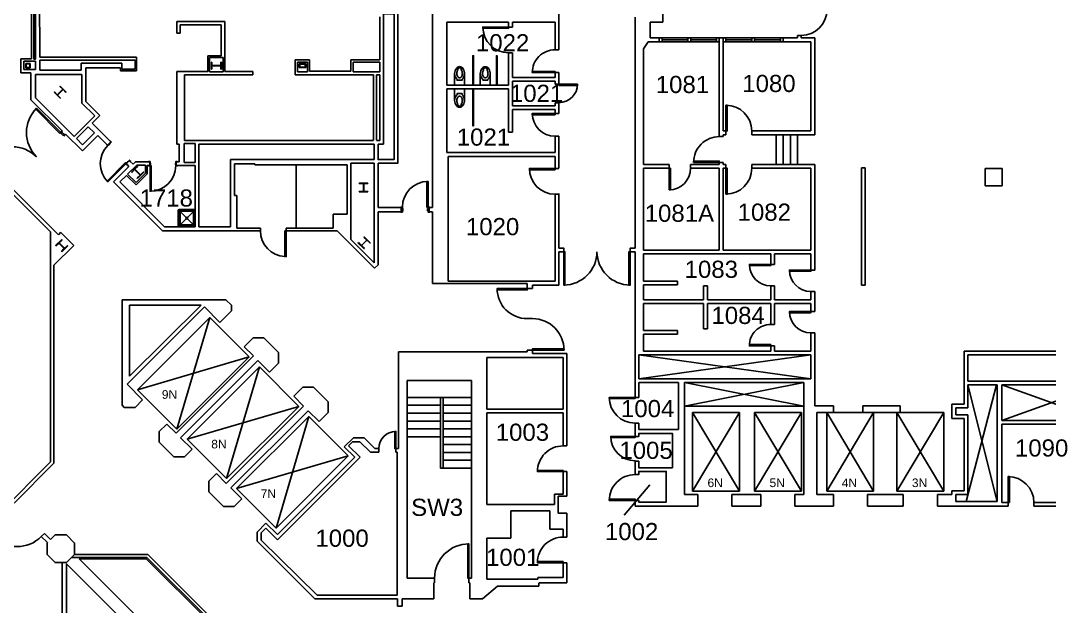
# Model space of a CAD drawing. Header units: inches. Extents: x -59 to 5745, y -269 to 4477.
# Drawn here: x 1845 to 3283, y 2011 to 2830 of the extents above; entities that cross this region are included whole.
import ezdxf

# ---------------------------------------------------------------- set-up
doc = ezdxf.new("R2010")
doc.units = ezdxf.units.IN
doc.header["$LTSCALE"] = 96
doc.header["$MEASUREMENT"] = 0
doc.layers.get('0').update_dxf_attribs({"linetype": 'CONTINUOUS'})
for name, color, linetype in [('A-ANNO-ROOM', 4, 'CONTINUOUS'), ('A-ANNO-TEXT', 4, 'CONTINUOUS'), ('A-COLS', 5, 'CONTINUOUS'), ('A-DOOR', 2, 'CONTINUOUS'), ('A-FLOR-EVTR', 1, 'CONTINUOUS'), ('A-FLOR-PFIX', 2, 'CONTINUOUS'), ('A-FLOR-STRS', 2, 'CONTINUOUS'), ('A-GLAZ', 2, 'CONTINUOUS'), ('A-SHAFT', 1, 'CONTINUOUS'), ('A-WALL-FULL', 6, 'CONTINUOUS'), ('A-WALL-PRHT', 4, 'CONTINUOUS')]:
    doc.layers.add(name, color=color, linetype=linetype)
doc.styles.add('Arial', font='arial.ttf')

# ---------------------------------------------------------------- blocks, each defined once
blk = doc.blocks.new('*U137')
for p, q in [((0, 0), (0, 0)), ((-36, 0), (-36, 0))]:
    blk.add_line(p, q)
blk.add_lwpolyline([(0, 0), (0, -36), (-1.75, -36), (-1.75, 0)], close=True)
blk.add_arc((0, 0), 36, 180, 270)
blk = doc.blocks.new('*U54')
for p, q in [((0, 0), (0, 0)), ((-36, 0), (-36, 0))]:
    blk.add_line(p, q)
blk.add_lwpolyline([(0, 0), (0, 36), (-1.75, 36), (-1.75, 0)], close=True)
blk.add_arc((0, 0), 36, 90, 180)
blk = doc.blocks.new('*U56')
for p, q in [((0, 0), (0, 0)), ((-36, 0), (-36, 0))]:
    blk.add_line(p, q)
blk.add_lwpolyline([(0, 0), (0, -36), (-1.75, -36), (-1.75, 0)], close=True)
blk.add_arc((0, 0), 36, 180, 270)
blk = doc.blocks.new('*U59')
for p, q in [((0, 0), (0, 0)), ((32, 0), (32, 0))]:
    blk.add_line(p, q)
blk.add_lwpolyline([(0, 0), (0, -32), (1.75, -32), (1.75, 0)], close=True)
blk.add_arc((0, 0), 32, 270, 0)
blk = doc.blocks.new('*U60')
for p, q in [((0, 0), (0, 0)), ((-26, 0), (-26, 0))]:
    blk.add_line(p, q)
blk.add_lwpolyline([(0, 0), (0, 26), (-1.75, 26), (-1.75, 0)], close=True)
blk.add_arc((0, 0), 26, 90, 180)
blk = doc.blocks.new('*U61')
for p, q in [((0, 0), (0, 0)), ((-32, 0), (-32, 0))]:
    blk.add_line(p, q)
blk.add_lwpolyline([(0, 0), (0, -32), (-1.75, -32), (-1.75, 0)], close=True)
blk.add_arc((0, 0), 32, 180, 270)
blk = doc.blocks.new('*U62')
for p, q in [((0, 0), (0, 0)), ((36, 0), (36, 0))]:
    blk.add_line(p, q)
blk.add_lwpolyline([(0, 0), (0, -36), (1.75, -36), (1.75, 0)], close=True)
blk.add_arc((0, 0), 36, 270, 0)
blk = doc.blocks.new('*U63')
for p, q in [((0, 0), (0, 0)), ((-30, 0), (-30, 0))]:
    blk.add_line(p, q)
blk.add_lwpolyline([(0, 0), (0, -30), (-1.75, -30), (-1.75, 0)], close=True)
blk.add_arc((0, 0), 30, 180, 270)
blk = doc.blocks.new('*U64')
for p, q in [((0, 0), (0, 0)), ((30, 0), (30, 0))]:
    blk.add_line(p, q)
blk.add_lwpolyline([(0, 0), (0, -30), (1.75, -30), (1.75, 0)], close=True)
blk.add_arc((0, 0), 30, 270, 0)
blk = doc.blocks.new('*U65')
for p, q in [((0, 0), (0, 0)), ((-36, 0), (-36, 0))]:
    blk.add_line(p, q)
blk.add_lwpolyline([(0, 0), (0, -36), (-1.75, -36), (-1.75, 0)], close=True)
blk.add_arc((0, 0), 36, 180, 270)
blk = doc.blocks.new('*U66')
for p, q in [((0, 0), (0, 0)), ((-34, 0), (-34, 0))]:
    blk.add_line(p, q)
blk.add_lwpolyline([(0, 0), (0, -34), (-1.75, -34), (-1.75, 0)], close=True)
blk.add_arc((0, 0), 34, 180, 270)
blk = doc.blocks.new('*U67')
for p, q in [((0, 0), (0, 0)), ((36, 0), (36, 0))]:
    blk.add_line(p, q)
blk.add_lwpolyline([(0, 0), (0, -36), (1.75, -36), (1.75, 0)], close=True)
blk.add_arc((0, 0), 36, 270, 0)
blk = doc.blocks.new('*U68')
for p, q in [((0, 0), (0, 0)), ((-36, 0), (-36, 0))]:
    blk.add_line(p, q)
blk.add_lwpolyline([(0, 0), (0, 36), (-1.75, 36), (-1.75, 0)], close=True)
blk.add_arc((0, 0), 36, 90, 180)
blk = doc.blocks.new('*U69')
for p, q in [((0, 0), (0, 0)), ((-30, 0), (-30, 0))]:
    blk.add_line(p, q)
blk.add_lwpolyline([(0, 0), (0, -30), (-1.75, -30), (-1.75, 0)], close=True)
blk.add_arc((0, 0), 30, 180, 270)
blk = doc.blocks.new('*U70')
for p, q in [((0, 0), (0, 0)), ((-24, 0), (-24, 0))]:
    blk.add_line(p, q)
blk.add_lwpolyline([(0, 0), (0, -24), (-1.75, -24), (-1.75, 0)], close=True)
blk.add_arc((0, 0), 24, 180, 270)
blk = doc.blocks.new('*U71')
for p, q in [((0, 0), (0, 0)), ((36, 0), (36, 0))]:
    blk.add_line(p, q)
blk.add_lwpolyline([(0, 0), (0, -36), (1.75, -36), (1.75, 0)], close=True)
blk.add_arc((0, 0), 36, 270, 0)
blk = doc.blocks.new('*U72')
for p, q in [((0, 0), (0, 0)), ((-48, 0), (-48, 0))]:
    blk.add_line(p, q)
blk.add_lwpolyline([(0, 0), (0, -48), (-1.75, -48), (-1.75, 0)], close=True)
blk.add_arc((0, 0), 48, 180, 270)
blk = doc.blocks.new('*U75')
for p, q in [((0, 0), (0, 0)), ((44, 0), (44, 0))]:
    blk.add_line(p, q)
blk.add_lwpolyline([(0, 0), (0, 44), (1.75, 44), (1.75, 0)], close=True)
blk.add_arc((0, 0), 44, 0, 90)
blk = doc.blocks.new('*U76')
for p, q in [((0, 0), (0, 0)), ((-42, 0), (-42, 0))]:
    blk.add_line(p, q)
blk.add_lwpolyline([(0, 0), (0, -42), (-1.75, -42), (-1.75, 0)], close=True)
blk.add_arc((0, 0), 42, 180, 270)

msp = doc.modelspace()

# ---------------------------------------------------------------- linework, layer by layer
at = {"layer": 'A-ANNO-ROOM'}
msp.add_line((2724.2, 2181), (2688.4, 2138.5), dxfattribs=at)
at = {"layer": 'A-COLS'}
for p, q in [((1851.8, 2770.1), (1851.8, 2764.1)), ((1857.8, 2770.1), (1851.8, 2770.1)), ((1851.8, 2764.1), (1857.8, 2764.1)), ((1852.3, 2769.6), (1857.4, 2769.6)), ((1852.3, 2764.5), (1852.3, 2769.6)), ((1857.4, 2764.5), (1852.3, 2764.5)), ((1857.4, 2769.6), (1857.4, 2764.5)), ((1857.8, 2764.1), (1857.8, 2770.1)), ((2111.3, 2772), (2111.4, 2772.1)), ((2112, 2772.1), (2111.3, 2772.1)), ((2111.3, 2772.1), (2111.3, 2762.1)), ((2111.3, 2762.1), (2112, 2762.1)), ((2112, 2767.3), (2112, 2772.1)), ((2124.6, 2767.3), (2112, 2767.3)), ((2112, 2762.1), (2112, 2766.9)), ((2112, 2766.9), (2124.6, 2766.9)), ((2120.6, 2766.9), (2121, 2767.3)), ((2125.3, 2772.1), (2124.6, 2772.1)), ((2124.6, 2772.1), (2124.6, 2767.3)), ((2124.6, 2770.8), (2125.3, 2771.6)), ((2124.6, 2766.2), (2125.3, 2767)), ((2124.6, 2766.9), (2124.6, 2762.1)), ((2124.6, 2762.1), (2125.3, 2762.1)), ((2125.3, 2762.1), (2125.3, 2772.1)), ((2243.1, 2769.6), (2234.1, 2769.6)), ((2234.1, 2769.6), (2234.1, 2764.6)), ((2234.1, 2766.3), (2234.7, 2766.9)), ((2234.1, 2764.6), (2243.1, 2764.6)), ((2234.7, 2765.2), (2234.7, 2769)), ((2234.7, 2769), (2242.5, 2769)), ((2242.5, 2765.2), (2234.7, 2765.2)), ((2236.8, 2769), (2237.4, 2769.6)), ((2237, 2764.6), (2237.6, 2765.2)), ((2241.4, 2769), (2242, 2769.6)), ((2242.5, 2769), (2242.5, 2765.2)), ((2243.1, 2764.6), (2243.1, 2769.6)), ((1903.6, 2734), (1895.9, 2726.2)), ((1896.2, 2725.9), (1903.9, 2733.7)), ((1900, 2738.5), (1899.5, 2738.1)), ((1899.5, 2738.1), (1903.6, 2734)), ((1908.5, 2730.1), (1900, 2738.5)), ((1903.9, 2733.7), (1908, 2729.6)), ((1891.8, 2730.3), (1891.3, 2729.8)), ((1891.3, 2729.8), (1899.8, 2721.4)), ((1895.9, 2726.2), (1891.8, 2730.3)), ((1900.3, 2721.8), (1896.2, 2725.9)), ((1899.8, 2721.4), (1900.3, 2721.8)), ((1908, 2729.6), (1908.5, 2730.1)), ((2008, 2626.7), (1999.5, 2618.2)), ((1999.5, 2618.2), (1999.9, 2617.7)), ((1999.9, 2617.7), (2004, 2621.8)), ((2004, 2621.8), (2011.8, 2614.1)), ((2004.3, 2622.1), (2008.4, 2626.2)), ((2012.1, 2614.4), (2004.3, 2622.1)), ((2008.4, 2626.2), (2008, 2626.7)), ((2008.2, 2609.5), (2016.7, 2618)), ((2016.2, 2618.5), (2012.1, 2614.4)), ((2016.7, 2618), (2016.2, 2618.5)), ((2011.8, 2614.1), (2007.7, 2610)), ((2007.7, 2610), (2008.2, 2609.5)), ((2330, 2602.8), (2318, 2602.8)), ((2318, 2602.8), (2318, 2602.1)), ((2318, 2602.1), (2322.9, 2602.1)), ((2322.9, 2591.2), (2318, 2591.2)), ((2318, 2591.2), (2318, 2590.5)), ((2318, 2590.5), (2330, 2590.5)), ((2323.8, 2601.3), (2323.8, 2592.1)), ((2324.2, 2592.1), (2324.2, 2601.3)), ((2325.1, 2602.1), (2330, 2602.1)), ((2330, 2591.2), (2325.1, 2591.2)), ((2330, 2602.1), (2330, 2602.8)), ((2330, 2590.5), (2330, 2591.2)), ((1902, 2523.9), (1893.5, 2515.5)), ((1894, 2515), (1897.5, 2518.4)), ((1898.7, 2518.4), (1905.2, 2512)), ((1899, 2520), (1902.5, 2523.5)), ((1905.5, 2512.3), (1899, 2518.7)), ((1902.5, 2523.5), (1902, 2523.9)), ((2316.7, 2519.7), (2316.2, 2519.2)), ((2316.2, 2519.2), (2324.7, 2510.7)), ((2320.2, 2516.2), (2316.7, 2519.7)), ((2327.9, 2522.7), (2321.4, 2516.2)), ((2321.7, 2515.9), (2328.2, 2522.4)), ((2324.9, 2527.9), (2324.5, 2527.4)), ((2324.5, 2527.4), (2327.9, 2524)), ((2333.4, 2519.4), (2324.9, 2527.9)), ((2329.5, 2522.4), (2333, 2519)), ((2333, 2519), (2333.5, 2519.4)), ((1893.5, 2515.5), (1894, 2515)), ((1905.2, 2510.7), (1901.8, 2507.2)), ((1901.8, 2507.2), (1902.2, 2506.8)), ((1902.2, 2506.8), (1910.7, 2515.2)), ((1910.2, 2515.7), (1906.8, 2512.3)), ((1910.7, 2515.2), (1910.2, 2515.7)), ((2325.2, 2511.2), (2321.7, 2514.6)), ((2324.7, 2510.7), (2325.2, 2511.2))]:
    msp.add_line(p, q, dxfattribs=at)
for centre, start, end in [((2322.9, 2601.3), 0, 90), ((2322.9, 2592.1), 270, 0), ((2325.1, 2601.3), 90, 180), ((2325.1, 2592.1), 180, 270), ((1898.1, 2517.8), 45, 135), ((1899.7, 2519.4), 135, 225), ((2327.3, 2523.3), 315, 45), ((2328.9, 2521.8), 45, 135), ((1904.6, 2511.3), 315, 45), ((1906.2, 2512.9), 225, 315), ((2320.8, 2516.8), 225, 315), ((2322.4, 2515.3), 135, 225)]:
    msp.add_arc(centre, 0.891, start, end, dxfattribs=at)
at = {"layer": 'A-DOOR'}
msp.add_line((2552.7, 2413.3), (2560.2, 2413.3), dxfattribs=at)
for points in [[(1900.5, 2673.9), (1901.9, 2672.5), (1901.4, 2672.1), (1903.7, 2669.8), (1904.2, 2670.2), (1905.5, 2668.8), (1906.9, 2670.2), (1906.6, 2670.6), (1906.2, 2670.2), (1901.9, 2674.6), (1902.3, 2674.9), (1901.9, 2675.3), (1900.5, 2673.9), (1866.9, 2707.5), (1865.7, 2706.2), (1899.6, 2672.3), (1900.8, 2673.5)], [(1991.6, 2629.8), (1966.5, 2604.7), (1965.5, 2605.7), (1990.9, 2631.2), (1992, 2630.1)], [(2025.5, 2626.9), (2025.5, 2591.4), (2027, 2591.4), (2027, 2627.4), (2025.5, 2627.4)], [(2414.2, 2569.2), (2414.2, 2605.3), (2412.4, 2605.3), (2412.4, 2569.2), (2416.2, 2569.2), (2416.2, 2568.7), (2415.7, 2568.7), (2415.7, 2562.7), (2416.2, 2562.7), (2416.2, 2562.2), (2414.2, 2562.2), (2414.2, 2564.1), (2413.5, 2564.1)], [(2416.2, 2569.2), (2414.2, 2569.2), (2414.2, 2567.3), (2413.5, 2567.3), (2413.5, 2564.1)]]:
    msp.add_lwpolyline(points, dxfattribs=at)
for points in [[(1970.7, 2660.4), (1969.6, 2661.5), (1970, 2661.8), (1971.4, 2660.4), (1968.8, 2657.9), (1969.2, 2657.5), (1968.1, 2656.5), (1967.8, 2656.8), (1966.2, 2655.2), (1964.8, 2656.6), (1965.1, 2657), (1966.2, 2655.9)], [(1992.3, 2629.8), (1993.4, 2628.7), (1993, 2628.3), (1991.6, 2629.8), (1993.2, 2631.4), (1992.9, 2631.7), (1993.9, 2632.8), (1994.3, 2632.4), (1996.8, 2635), (1998.2, 2633.6), (1997.9, 2633.2), (1996.8, 2634.3)], [(2025, 2632.5), (2025, 2627.4), (2023.5, 2627.4), (2023.5, 2626.9), (2025.5, 2626.9), (2025.5, 2629.1), (2026, 2629.1), (2026, 2630.6), (2025.5, 2630.6), (2025.5, 2633), (2023.5, 2633), (2023.5, 2632.5)], [(2062, 2627.4), (2062, 2632.5), (2063.5, 2632.5), (2063.5, 2633), (2061.5, 2633), (2061.5, 2630.6), (2061, 2630.6), (2061, 2629.1), (2061.5, 2629.1), (2061.5, 2626.9), (2063.5, 2626.9), (2063.5, 2627.4)], [(2376.2, 2569.2), (2376.2, 2568.7), (2376.7, 2568.7), (2376.7, 2562.7), (2376.2, 2562.7), (2376.2, 2562.2), (2378.2, 2562.2), (2378.2, 2564.1), (2378.8, 2564.1), (2378.8, 2567.3), (2378.2, 2567.3), (2378.2, 2569.2)], [(2213.9, 2536.1), (2213.9, 2500.1), (2215.9, 2500.1), (2215.9, 2536.1)], [(2603.8, 2506.8), (2605.5, 2506.8), (2605.5, 2460.3), (2603.8, 2460.3)], [(2696.8, 2506.8), (2695, 2506.8), (2695, 2460.3), (2696.8, 2460.3)]]:
    msp.add_lwpolyline(points, close=True, dxfattribs=at)
for centre, radius, start, end in [((1900.8, 2673.5), 48, 135, 225), ((1833, 2605.6), 48, 45, 135), ((1992, 2630.1), 36, 135, 225), ((2025.5, 2627.4), 36, 270, 0), ((2414.3, 2569.2), 36.1, 90.1696, 180.029), ((2215.9, 2536.1), 36.1, 180, 266.8211), ((2696.8, 2506.8), 46.5, 180, 270)]:
    msp.add_arc(centre, radius, start, end, dxfattribs=at)
at = {"layer": 'A-DOOR', "extrusion": (0, 0, -1)}
for centre, radius, start, end in [((-2603.8, 2506.8), 46.5, 180, 270), ((-1839.6, 2142.4), 48, 225.001, 315.001)]:
    msp.add_arc(centre, radius, start, end, dxfattribs=at)
at = {"layer": 'A-FLOR-EVTR'}
for p, q in [((2008.1, 2313.9), (2109.1, 2414.9)), ((2109.1, 2414.9), (2063.2, 2258.8)), ((2164.2, 2359.8), (2109.1, 2414.9)), ((2008.1, 2313.9), (2164.2, 2359.8)), ((2063.2, 2258.8), (2164.2, 2359.8)), ((2077.4, 2244.7), (2178.3, 2345.7)), ((2178.3, 2345.7), (2132.5, 2189.5)), ((2233.5, 2290.5), (2178.3, 2345.7)), ((2063.2, 2258.8), (2008.1, 2313.9)), ((2077.4, 2244.7), (2233.5, 2290.5)), ((2132.5, 2189.5), (2233.5, 2290.5)), ((2146.6, 2175.5), (2247.6, 2276.4)), ((2247.6, 2276.4), (2201.7, 2120.3)), ((2302.7, 2221.3), (2247.6, 2276.4)), ((2783.8, 2172.1), (2849.3, 2282.1)), ((2783.8, 2282.1), (2849.3, 2172.1)), ((2783.8, 2282.1), (2783.8, 2172.1)), ((2783.8, 2282.1), (2849.3, 2282.1)), ((2849.3, 2172.1), (2849.3, 2282.1)), ((2870.5, 2172.1), (2936, 2282.1)), ((2870.5, 2282.1), (2936, 2172.1)), ((2870.5, 2282.1), (2870.5, 2172.1)), ((2870.5, 2282.1), (2936, 2282.1)), ((2936, 2172.1), (2936, 2282.1)), ((2971.5, 2172.1), (3037, 2282.1)), ((2971.5, 2282.1), (3037, 2172.1)), ((2971.5, 2282.1), (2971.5, 2172.1)), ((2971.5, 2282.1), (3037, 2282.1)), ((3037, 2172.1), (3037, 2282.1)), ((3069.5, 2172.1), (3135, 2282.1)), ((3069.5, 2282.1), (3135, 2172.1)), ((3069.5, 2282.1), (3069.5, 2172.1)), ((3069.5, 2282.1), (3135, 2282.1)), ((3135, 2172.1), (3135, 2282.1)), ((2132.5, 2189.5), (2077.4, 2244.7)), ((2146.6, 2175.5), (2302.7, 2221.3)), ((2201.7, 2120.3), (2302.7, 2221.3)), ((2201.7, 2120.3), (2146.6, 2175.5)), ((2783.8, 2172.1), (2849.3, 2172.1)), ((2870.5, 2172.1), (2936, 2172.1)), ((2971.5, 2172.1), (3037, 2172.1)), ((3069.5, 2172.1), (3135, 2172.1))]:
    msp.add_line(p, q, dxfattribs=at)
at = {"layer": 'A-FLOR-PFIX'}
for p, q in [((2491.6, 2761.2), (2490.9, 2763.4)), ((2497.3, 2763.4), (2496.5, 2761.2)), ((2487.1, 2754.8), (2487.1, 2739.9)), ((2490.6, 2748.2), (2490.6, 2746.6)), ((2497.6, 2746.6), (2497.6, 2748.2)), ((2501.1, 2739.9), (2501.1, 2754.8)), ((2487.1, 2739.9), (2501.1, 2739.9)), ((2490.6, 2746.6), (2497.6, 2746.6)), ((2064.9, 2542.8), (2064.9, 2564.8)), ((2065.9, 2565.8), (2087.9, 2565.8)), ((2066.2, 2564.5), (2075.8, 2554.9)), ((2066.2, 2564.3), (2066.2, 2543.3)), ((2087.4, 2564.6), (2066.4, 2564.6)), ((2067.3, 2563.4), (2086.5, 2563.4)), ((2067.4, 2544.2), (2067.4, 2563.5)), ((2078, 2554.9), (2087.6, 2564.5)), ((2086.4, 2544.3), (2086.4, 2563.5)), ((2087.7, 2543.3), (2087.7, 2564.3)), ((2088.5, 2565.6), (2088.5, 2542.1)), ((2066.2, 2543.2), (2075.8, 2552.8)), ((2087.6, 2543.2), (2078, 2552.8)), ((2087.9, 2541.8), (2065.9, 2541.8)), ((2066.4, 2543.1), (2087.4, 2543.1)), ((2067.2, 2544.3), (2086.4, 2544.3))]:
    msp.add_line(p, q, dxfattribs=at)
for points in [[(2477.7, 2739.9), (2476.7, 2739.9), (2476.7, 2781), (2477.7, 2781)], [(2510.7, 2739.9), (2509.7, 2739.9), (2509.7, 2781), (2510.7, 2781)], [(2477.7, 2734.7), (2476.7, 2734.7), (2476.7, 2683), (2477.7, 2683)]]:
    msp.add_lwpolyline(points, close=True, dxfattribs=at)
for points in [[(2462.2, 2763.6, 0.562484), (2461.4, 2763.4), (2460.6, 2761.2, 0.238976), (2460.7, 2760.8, -0.08035), (2461.6, 2758.9, -0.074934), (2462.1, 2756.1, -0.074934), (2461.6, 2753.4, -0.085426), (2460.6, 2751.4, -0.066386), (2459.8, 2750.5, -0.330534), (2456.5, 2750.5, -0.066386), (2455.7, 2751.4, -0.085426), (2454.7, 2753.4, -0.074934), (2454.3, 2756.1, -0.074934), (2454.7, 2758.9, -0.08035), (2455.6, 2760.8, 0.238976), (2455.7, 2761.2), (2455, 2763.4, 0.549653), (2454.1, 2763.6)], [(2458.2, 2765.7, 0.143932), (2455.7, 2764.9, 0.06085), (2454.2, 2763.7)], [(2458.2, 2764.2, 0.143932), (2456.5, 2763.7, 0.063273), (2455.2, 2762.6)], [(2465.2, 2754.8, 0.065232), (2464.6, 2759.1, 0.077997), (2463.2, 2762.5, 0.107177), (2460.7, 2764.9, 0.143932), (2458.2, 2765.7)], [(2461.1, 2762.7, 0.059203), (2459.9, 2763.7, 0.143932), (2458.2, 2764.2)], [(2451.3, 2756.3, 0.022673), (2451.2, 2754.8), (2451.2, 2739.9), (2465.2, 2739.9), (2465.2, 2754.8)], [(2451.3, 2756.1, 0.074934), (2451.8, 2752.5, 0.085426), (2453.3, 2749.6, 0.066386), (2454.7, 2748.2), (2454.7, 2746.6), (2461.7, 2746.6), (2461.7, 2748.2, 0.066386), (2463, 2749.6, 0.085426), (2464.5, 2752.5, 0.111314), (2464.9, 2757.9)], [(2465.2, 2719.8), (2465.2, 2734.7), (2451.2, 2734.7), (2451.2, 2719.8, 0.022673), (2451.3, 2718.3)], [(2464.9, 2716.7, 0.111314), (2464.5, 2722.1, 0.085426), (2463, 2725, 0.066386), (2461.7, 2726.4), (2461.7, 2728), (2454.7, 2728), (2454.7, 2726.4, 0.066386), (2453.3, 2725, 0.085426), (2451.8, 2722.1, 0.074934), (2451.3, 2718.5)], [(2454.1, 2711, 0.549653), (2455, 2711.2), (2455.7, 2713.4, 0.238976), (2455.6, 2713.8, -0.08035), (2454.7, 2715.7, -0.074934), (2454.3, 2718.5, -0.074934), (2454.7, 2721.2, -0.085426), (2455.7, 2723.2, -0.066386), (2456.5, 2724, -0.330534), (2459.8, 2724, -0.066386), (2460.6, 2723.2, -0.085426), (2461.6, 2721.2, -0.074934), (2462.1, 2718.5, -0.074934), (2461.6, 2715.7, -0.08035), (2460.7, 2713.8, 0.238976), (2460.6, 2713.4), (2461.4, 2711.1, 0.562484), (2462.2, 2710.9)], [(2458.2, 2708.9, 0.143932), (2460.7, 2709.6, 0.107177), (2463.2, 2712.1, 0.077997), (2464.6, 2715.5, 0.065232), (2465.2, 2719.8)], [(2454.2, 2710.9, 0.06085), (2455.7, 2709.6, 0.143932), (2458.2, 2708.9)], [(2455.2, 2712, 0.063273), (2456.5, 2710.9, 0.143932), (2458.2, 2710.4)], [(2458.2, 2710.4, 0.143932), (2459.9, 2710.9, 0.059203), (2461.1, 2711.9)]]:
    msp.add_lwpolyline(points, format="xyb", dxfattribs=at)
msp.add_circle((2076.9, 2553.8), 1.5, dxfattribs=at)
for centre, radius, start, end in [((2461, 2757), 9.56, 143.3275, 162.8584), ((2459.3, 2758.2), 7.43, 133.4258, 143.3275), ((2496.9, 2757), 9.56, 143.3275, 162.8584), ((2495.1, 2758.2), 7.43, 133.4258, 143.3275), ((2490.4, 2763.3), 0.5, 18.2438, 133.4259), ((2496, 2758.1), 8.18, 122.7616, 136.6903), ((2496, 2758.1), 6.68, 122.7617, 137.2435), ((2494.1, 2761), 4.62, 90, 122.7617), ((2494.1, 2761), 3.12, 90, 122.7618), ((2494.1, 2761), 4.62, 57.2383, 90), ((2494.1, 2761), 3.12, 57.2382, 90), ((2492.2, 2758.1), 6.68, 43.6858, 57.2383), ((2492.2, 2758.1), 8.18, 32.7685, 57.2383), ((2497.7, 2763.3), 0.5, 44.3279, 161.7562), ((2489.1, 2756.1), 11.8, 14.929, 32.7685), ((2463.7, 2756.1), 12.4, 162.8584, 180), ((2503.9, 2754.8), 16.8, 174.8046, 180), ((2499.6, 2756.1), 12.4, 162.8584, 180), ((2499.6, 2756.1), 12.4, 180, 197.1416), ((2496.9, 2755.3), 9.56, 197.1417, 216.6724), ((2495.1, 2754), 7.43, 216.6725, 231.8648), ((2499.6, 2756.1), 9.38, 162.8584, 180), ((2499.6, 2756.1), 9.38, 180, 197.1416), ((2496.9, 2757), 6.56, 144.4829, 162.8583), ((2496.9, 2755.3), 6.56, 197.1417, 216.6725), ((2491.1, 2761.1), 0.5, 324.4828, 18.2438), ((2495.1, 2754), 4.43, 216.6725, 231.8648), ((2494.1, 2752.8), 2.76, 233.419, 306.581), ((2493, 2754), 4.43, 308.1352, 323.3275), ((2497, 2761.1), 0.5, 161.7562, 215.5172), ((2491.3, 2755.3), 6.56, 323.3275, 342.8583), ((2491.3, 2757), 6.56, 17.1417, 35.5171), ((2488.6, 2756.1), 9.38, 0, 17.1416), ((2488.6, 2756.1), 9.38, 342.8584, 360), ((2493, 2754), 7.43, 308.1352, 323.3275), ((2491.3, 2755.3), 9.56, 323.3276, 342.8583), ((2488.6, 2756.1), 12.4, 342.8584, 8.2651), ((2484.3, 2754.8), 16.8, 0, 14.9289), ((2463.7, 2718.5), 12.4, 180, 197.1416), ((2461, 2717.6), 9.56, 197.1416, 216.6725), ((2459.3, 2716.3), 7.43, 216.6725, 226.5742), ((2065.9, 2564.8), 1, 90, 180), ((2066.4, 2564.3), 0.25, 90, 180), ((2067.4, 2563.4), 0.0812, 90, 180), ((2086.4, 2563.4), 0.0812, 0, 90), ((2087.4, 2564.3), 0.25, 0, 90), ((2087.9, 2564.8), 1, 51.6574, 90), ((2065.9, 2542.8), 1, 180, 270), ((2066.4, 2543.3), 0.25, 180, 270), ((2067.4, 2544.3), 0.126, 180, 270), ((2087.4, 2543.3), 0.25, 270, 0), ((2087.9, 2542.8), 1, 270, 308.3426)]:
    msp.add_arc(centre, radius, start, end, dxfattribs=at)
at = {"layer": 'A-FLOR-STRS'}
for p, q in [((2900.6, 2670.5), (2900.6, 2628.8)), ((2910.6, 2670.5), (2910.6, 2628.8)), ((2920.6, 2670.5), (2920.6, 2628.8)), ((2930.6, 2670.5), (2930.6, 2628.8)), ((2384.8, 2303.1), (2475.1, 2303.1)), ((2431.4, 2204.1), (2431.4, 2303.1)), ((2435.4, 2204.1), (2435.4, 2303.1)), ((2384.8, 2292.1), (2431.4, 2292.1)), ((2435.4, 2292.1), (2475.1, 2292.1)), ((2384.8, 2281.1), (2431.4, 2281.1)), ((2435.4, 2281.1), (2475.1, 2281.1)), ((2384.8, 2270.1), (2431.4, 2270.1)), ((2384.8, 2259.1), (2431.4, 2259.1)), ((2435.4, 2270.1), (2475.1, 2270.1)), ((2435.4, 2259.1), (2475.1, 2259.1)), ((2384.8, 2248.1), (2431.4, 2248.1)), ((2435.4, 2248.1), (2475.1, 2248.1)), ((2435.4, 2237.1), (2475.1, 2237.1)), ((2435.4, 2226.1), (2475.1, 2226.1)), ((2435.4, 2215.1), (2475.1, 2215.1)), ((2431.4, 2204.1), (2475.1, 2204.1))]:
    msp.add_line(p, q, dxfattribs=at)
at = {"layer": 'A-GLAZ'}
for p, q in [((2737.3, 2800.5), (2737.3, 2805.8)), ((2737.3, 2805.8), (2910.6, 2805.8)), ((2741.3, 2800.5), (2741.3, 2805.8)), ((2777.3, 2800.5), (2777.3, 2805.8)), ((2781.3, 2800.5), (2781.3, 2805.8)), ((2817.3, 2800.5), (2817.3, 2805.8)), ((2830.6, 2800.5), (2830.6, 2805.8)), ((2866.6, 2800.5), (2866.6, 2805.8)), ((2870.6, 2800.5), (2870.6, 2805.8)), ((2906.6, 2800.5), (2906.6, 2805.8)), ((2910.6, 2800.5), (2910.6, 2805.8)), ((2737.3, 2800.5), (2821.3, 2800.5)), ((2777.3, 2803.2), (2741.3, 2803.2)), ((2817.3, 2803.2), (2781.3, 2803.2)), ((2826.6, 2800.5), (2910.6, 2800.5)), ((2866.6, 2803.2), (2830.6, 2803.2)), ((2906.6, 2803.2), (2870.6, 2803.2))]:
    msp.add_line(p, q, dxfattribs=at)
at = {"layer": 'A-SHAFT'}
for p, q in [((2949.3, 2329.1), (2708.7, 2362.6)), ((2949.3, 2362.6), (2708.7, 2329.1)), ((2772.4, 2323.9), (2939.5, 2290.9)), ((2772.4, 2290.9), (2939.5, 2323.9)), ((3209, 2320.5), (3166.2, 2157.4)), ((3168.7, 2320.5), (3209.7, 2157.4)), ((3216.1, 2320.5), (3355, 2270.8)), ((3355, 2320.5), (3216.1, 2270.8)), ((2772.4, 2290.9), (2939.5, 2290.9))]:
    msp.add_line(p, q, dxfattribs=at)
at = {"layer": 'A-WALL-FULL'}
for p, q in [((2597, 2789.3), (2597, 2973.8)), ((1859.8, 2870), (1859.8, 2776.5)), ((1863, 2776.1), (1863, 2870)), ((1865.2, 2870), (1865.2, 2776.1)), ((1871.3, 2779), (1871.2, 2870)), ((2420.2, 2568.7), (2420.2, 2870.8)), ((2346.6, 2835.5), (2346.6, 2775.1)), ((2351.8, 2657.3), (2351.8, 2844.4)), ((2371.7, 2630.7), (2371.7, 2844.4)), ((2703.5, 2835.1), (2703.5, 2512)), ((2742.3, 2845.1), (2742.3, 2828)), ((2130, 2829), (2062.9, 2829)), ((2062.9, 2829), (2062.9, 2812.5)), ((2067.8, 2824.1), (2125.1, 2824.1)), ((2067.8, 2812.5), (2067.8, 2824.1)), ((2125.1, 2824.1), (2125.1, 2780.9)), ((2130, 2778.5), (2130, 2829)), ((2420.2, 2833), (2420.2, 2571.5)), ((2440.5, 2827.8), (2440.5, 2739.9)), ((2526.7, 2827.8), (2440.5, 2827.8)), ((2526.7, 2821.1), (2526.7, 2827.8)), ((2532, 2821.1), (2526.7, 2821.1)), ((2591.8, 2827.8), (2532, 2827.8)), ((2532, 2821.1), (2532, 2827.8)), ((2591.8, 2789.3), (2591.8, 2827.8)), ((2724.6, 2828), (2724.6, 2805.8)), ((2724.6, 2828), (2742.3, 2828)), ((2062.9, 2812.5), (2067.8, 2812.5)), ((2724.6, 2805.8), (2737.3, 2805.8)), ((2821.3, 2667.8), (2821.3, 2805.8)), ((2826.6, 2675.8), (2826.6, 2805.8)), ((2910.6, 2805.8), (2930.4, 2805.8)), ((2930.4, 2809.4), (2935.7, 2809.4)), ((2930.4, 2809.4), (2930.4, 2805.8)), ((2935.7, 2809.4), (2935.7, 2805.8)), ((2935.7, 2805.8), (2954.6, 2805.8)), ((2954.6, 2805.8), (2954.6, 2670.5)), ((2722, 2800.5), (2715.2, 2790.5)), ((2715.2, 2790.5), (2715.2, 2628.8)), ((2722, 2800.5), (2737.3, 2800.5)), ((2910.6, 2800.5), (2949.3, 2800.5)), ((2949.3, 2800.5), (2949.3, 2675.8)), ((1859.8, 2776.5), (1844.8, 2776.5)), ((1844.8, 2776.5), (1844.8, 2757.2)), ((1863, 2776.1), (1865.2, 2776.1)), ((2006.7, 2779), (1871.3, 2779)), ((2006.7, 2760), (2006.7, 2779)), ((2125.1, 2780.9), (2106.5, 2780.9)), ((2106.5, 2780.9), (2106.5, 2759.1)), ((2108.7, 2778.6), (2127.8, 2778.6)), ((2108.7, 2759.1), (2108.7, 2778.6)), ((2127.8, 2778.6), (2127.8, 2758.5)), ((2130.1, 2778.5), (2130, 2778.5)), ((2130.1, 2759.1), (2130.1, 2778.5)), ((2526.7, 2739.9), (2526.7, 2785.1)), ((2532, 2785.1), (2526.7, 2785.1)), ((2532, 2750.6), (2532, 2785.1)), ((2597, 2789.3), (2591.8, 2789.3)), ((1849.1, 2773.4), (1865.2, 2773.4)), ((1849.1, 2761.5), (1849.1, 2773.4)), ((1865.2, 2761.5), (1849.1, 2761.5)), ((1865.2, 2773.4), (1865.2, 2761.5)), ((1871.3, 2760.7), (1871.3, 2774.7)), ((1871.3, 2774.7), (2004.5, 2774.7)), ((1986.2, 2770.8), (1929.1, 2770.8)), ((1929.1, 2770.8), (1929.1, 2760.7)), ((1935.7, 2764.2), (1984, 2764.2)), ((1935.7, 2760.7), (1935.7, 2764.2)), ((1984, 2764.2), (1984, 2760)), ((1986.2, 2762.2), (1986.2, 2770.8)), ((2004.5, 2762.2), (1986.2, 2762.2)), ((2004.5, 2774.7), (2004.5, 2762.2)), ((2228.6, 2775.1), (2228.6, 2754.3)), ((2248.6, 2775.1), (2228.6, 2775.1)), ((2231.7, 2758.4), (2231.7, 2772)), ((2231.7, 2772), (2245.5, 2772)), ((2245.5, 2772), (2245.5, 2758.4)), ((2248.6, 2759.2), (2248.6, 2775.1)), ((2306.3, 2775.1), (2306.3, 2759.2)), ((2306.3, 2775.1), (2346.6, 2775.1)), ((2309.5, 2758.6), (2309.5, 2772)), ((2309.5, 2772), (2346.6, 2772)), ((2346.6, 2772), (2346.6, 2758.6)), ((1844.8, 2757.2), (1859.1, 2757.2)), ((1859.1, 2719.5), (1859.1, 2757.2)), ((1865.3, 2754.6), (1930.3, 2754.6)), ((1865.3, 2722), (1865.3, 2754.6)), ((1871.3, 2760.7), (1929.1, 2760.7)), ((1930.3, 2754.6), (1930.3, 2714.8)), ((1935.6, 2717), (1935.6, 2760.7)), ((1984, 2760), (2006.7, 2760)), ((2106.5, 2759.1), (2062.9, 2759.1)), ((2062.9, 2759.1), (2062.9, 2657.3)), ((2073.8, 2754.3), (2127.8, 2754.3)), ((2073.8, 2662.6), (2073.8, 2754.3)), ((2108.7, 2758.5), (2108.7, 2759.1)), ((2108.7, 2759.1), (2108.7, 2759.1)), ((2127.8, 2758.5), (2108.7, 2758.5)), ((2127.8, 2754.3), (2169.3, 2754.3)), ((2169.3, 2759.1), (2130.1, 2759.1)), ((2169.3, 2754.3), (2169.3, 2759.1)), ((2228.6, 2754.3), (2337.7, 2754.3)), ((2245.5, 2758.4), (2231.7, 2758.4)), ((2306.3, 2759.2), (2248.6, 2759.2)), ((2346.6, 2758.6), (2309.5, 2758.6)), ((2337.7, 2754.3), (2337.7, 2662.7)), ((2342, 2662.7), (2342, 2754.3)), ((2342, 2754.3), (2346.6, 2754.3)), ((2346.6, 2754.3), (2346.6, 2662.6)), ((2532, 2750.5), (2591.8, 2750.5)), ((2597, 2757.3), (2591.8, 2757.3)), ((2591.8, 2750.5), (2591.8, 2757.3)), ((2597, 2741.3), (2597, 2757.3)), ((2526.7, 2739.9), (2440.5, 2739.9)), ((2526.7, 2734.7), (2440.5, 2734.7)), ((2440.5, 2734.7), (2440.5, 2653.1)), ((2526.7, 2674), (2526.7, 2734.7)), ((2532, 2711), (2532, 2745.3)), ((2532, 2745.3), (2591.8, 2745.3)), ((2591.8, 2741.3), (2591.8, 2745.3)), ((2591.8, 2741.3), (2597, 2741.3)), ((1859.1, 2719.5), (1903, 2675.6)), ((1865.3, 2722), (1919.3, 2668)), ((1886.2, 2534.7), (1708.6, 2712.4)), ((1930.3, 2714.8), (1948.2, 2696.9)), ((1955.1, 2697.5), (1935.6, 2717)), ((2532, 2711), (2591.8, 2711)), ((2532, 2674), (2532, 2705.8)), ((2532, 2705.8), (2591.8, 2705.8)), ((2591.8, 2711), (2591.8, 2715.3)), ((2591.8, 2715.3), (2597, 2715.3)), ((2591.8, 2700.3), (2591.8, 2705.8)), ((2597, 2700.3), (2597, 2715.3)), ((1919.3, 2668), (1948.2, 2696.9)), ((1944.4, 2686.7), (1955.1, 2697.5)), ((2597, 2700.3), (2591.8, 2700.3)), ((1903, 2675.6), (1901.9, 2674.6)), ((1922.6, 2665), (1939.2, 2681.6)), ((1939.2, 2681.6), (1947.7, 2673)), ((1970.7, 2660.4), (1944.4, 2686.7)), ((2830.6, 2675.8), (2826.6, 2675.8)), ((2830.6, 2675.8), (2830.6, 2670.5)), ((2866.6, 2675.8), (2949.3, 2675.8)), ((2866.6, 2670.5), (2866.6, 2675.8)), ((1906.2, 2670.2), (1907.5, 2671.5)), ((1907.5, 2671.5), (1931.2, 2647.8)), ((1931.2, 2656.5), (1922.6, 2665)), ((1947.7, 2673), (1931.2, 2656.5)), ((1931.2, 2647.8), (1952.7, 2669.4)), ((1952.7, 2669.4), (1966.2, 2655.9)), ((2337.7, 2662.6), (2073.8, 2662.6)), ((2346.6, 2662.6), (2342, 2662.6)), ((2526.7, 2674), (2532, 2674)), ((2597, 2668.3), (2591.8, 2668.3)), ((2591.8, 2645.5), (2591.8, 2668.3)), ((2597, 2623.6), (2597, 2668.3)), ((2826.5, 2667.8), (2821.3, 2667.8)), ((2826.5, 2670.5), (2830.6, 2670.5)), ((2826.5, 2670.5), (2826.5, 2667.8)), ((2866.6, 2670.5), (2954.6, 2670.5)), ((2062.9, 2657.3), (2066.3, 2657.3)), ((2066.3, 2657.3), (2066.3, 2632.5)), ((2073.1, 2658.3), (2088.5, 2658.3)), ((2073.1, 2631.6), (2073.1, 2658.3)), ((2088.5, 2631.6), (2088.5, 2658.3)), ((2093.8, 2657.3), (2338.9, 2657.3)), ((2093.8, 2541.8), (2093.8, 2657.3)), ((2338.9, 2635.7), (2338.9, 2657.3)), ((2344.2, 2657.3), (2351.8, 2657.3)), ((2440.5, 2653.1), (2440.5, 2645.5)), ((2001.8, 2629.3), (1997.9, 2633.2)), ((2005.1, 2632.5), (2001.8, 2629.3)), ((2005.1, 2632.5), (2023.5, 2632.5)), ((2066.3, 2632.5), (2063.5, 2632.5)), ((2338.9, 2635.7), (2138.1, 2635.7)), ((2138.1, 2635.7), (2138.1, 2541.8)), ((2440.5, 2645.5), (2591.8, 2645.5)), ((2442.2, 2640.2), (2591.8, 2640.2)), ((2442.2, 2640.2), (2442.2, 2465.6)), ((2591.8, 2623.3), (2591.8, 2640)), ((1995.9, 2626.2), (1974.3, 2604.7)), ((1993.4, 2628.7), (1995.9, 2626.2)), ((1994.2, 2615.3), (2006.9, 2628)), ((2006.9, 2628), (2019.2, 2628)), ((2019.2, 2616.9), (2019.2, 2628)), ((2021.5, 2616), (2021.5, 2627.4)), ((2021.5, 2627.4), (2023.5, 2627.4)), ((2063.5, 2627.4), (2088.5, 2627.4)), ((2088.5, 2631.6), (2073.1, 2631.6)), ((2088.5, 2541.8), (2088.5, 2627.4)), ((2143.4, 2585.6), (2143.4, 2629.6)), ((2143.4, 2629.6), (2171.9, 2629.6)), ((2171.9, 2629.6), (2171.9, 2628.6)), ((2171.9, 2628.6), (2301.1, 2628.6)), ((2229.9, 2628.6), (2229.9, 2539.6)), ((2301.1, 2628.6), (2301.1, 2559.2)), ((2306.4, 2524), (2306.4, 2630.7)), ((2338.9, 2630.7), (2306.4, 2630.7)), ((2338.9, 2630.7), (2338.9, 2491.5)), ((2344.2, 2568.7), (2344.2, 2630.7)), ((2344.2, 2630.7), (2371.7, 2630.7)), ((2344.2, 2630.1), (2344.2, 2568.7)), ((2591.8, 2623.3), (2597, 2623.3)), ((2715.2, 2628.8), (2751.2, 2628.8)), ((2751.2, 2623.5), (2715.2, 2623.5)), ((2715.2, 2623.5), (2715.2, 2509)), ((2751.2, 2628.8), (2751.2, 2623.5)), ((2781.2, 2628.8), (2781.2, 2623.5)), ((2781.2, 2628.8), (2821.3, 2628.8)), ((2821.3, 2623.5), (2781.2, 2623.5)), ((2821.3, 2631.8), (2826.5, 2631.8)), ((2821.3, 2631.8), (2821.3, 2628.8)), ((2821.3, 2623.5), (2821.3, 2509)), ((2826.5, 2631.8), (2826.5, 2628.8)), ((2826.5, 2628.8), (2830.6, 2628.8)), ((2826.6, 2623.5), (2826.6, 2509)), ((2830.6, 2623.5), (2826.6, 2623.5)), ((2830.6, 2623.5), (2830.6, 2628.8)), ((2866.6, 2628.8), (2954.6, 2628.8)), ((2866.6, 2628.8), (2866.6, 2623.5)), ((2866.6, 2623.5), (2949.3, 2623.5)), ((2949.3, 2623.5), (2949.3, 2509)), ((2954.6, 2628.8), (2954.6, 2481.2)), ((3020, 2624.2), (3020, 2460.2)), ((3025.2, 2624.2), (3020, 2624.2)), ((3025.2, 2624.2), (3025.2, 2460.2)), ((3216.8, 2623.1), (3192.8, 2623.1)), ((3192.8, 2623.1), (3192.8, 2599.1)), ((3216.8, 2599.1), (3216.8, 2623.1)), ((1974.3, 2604.7), (2042.9, 2536.1)), ((1983.3, 2604.4), (1992.6, 2613.7)), ((2045.8, 2541.8), (1983.3, 2604.4)), ((1992.6, 2613.7), (2005.9, 2600.4)), ((2005.9, 2603.6), (1994.2, 2615.3)), ((2019.2, 2616.9), (2005.9, 2603.6)), ((2005.9, 2600.4), (2021.5, 2616)), ((1897.4, 2530.6), (1832, 2596)), ((3192.8, 2599.1), (3216.8, 2599.1)), ((2146.9, 2585.6), (2143.4, 2585.6)), ((2146.9, 2539.6), (2146.9, 2585.6)), ((2591.8, 2465.6), (2591.8, 2587.3)), ((2597, 2587.3), (2592, 2587.3)), ((2597, 2512), (2597, 2588.3)), ((2376.7, 2562.7), (2344.2, 2562.7)), ((2344.2, 2562.7), (2344.2, 2488.7)), ((2376.7, 2568.7), (2344.5, 2568.7)), ((2420.2, 2568.7), (2415.7, 2568.7)), ((2415.7, 2568.7), (2415.7, 2562.7)), ((2420.2, 2562.7), (2415.7, 2562.7)), ((2420.2, 2562.7), (2420.2, 2462.2)), ((2301.1, 2559.2), (2281.4, 2559.2)), ((2281.4, 2559.2), (2281.4, 2539.6)), ((1886.2, 2213.1), (1886.2, 2534.7)), ((1900.8, 2534), (1897.4, 2530.6)), ((1900.8, 2533.9), (1919, 2515.7)), ((2042.9, 2536.1), (2179.6, 2536.1)), ((2088.5, 2541.8), (2045.8, 2541.8)), ((2093.8, 2541.8), (2138.1, 2541.8)), ((2146.9, 2539.6), (2179.9, 2539.6)), ((2179.9, 2539.6), (2146.9, 2539.6)), ((2179.9, 2536.1), (2179.9, 2539.6)), ((2215.9, 2539.6), (2215.9, 2536.1)), ((2215.9, 2539.6), (2281.4, 2539.6)), ((2215.9, 2536.1), (2286.9, 2536.1)), ((2286.9, 2536.1), (2339.2, 2483.7)), ((2306.4, 2524), (2338.9, 2491.5)), ((1891.2, 2488), (1919, 2515.7)), ((2597, 2460.3), (2597, 2506.8)), ((2703.5, 2506.8), (2703.5, 2303.2)), ((2715.2, 2509), (2821.3, 2509)), ((2715.2, 2503.8), (2893.3, 2503.8)), ((2715.2, 2503.8), (2715.2, 2465.8)), ((2826.6, 2509), (2949.3, 2509)), ((2893.3, 2489.2), (2893.3, 2503.8)), ((2898.6, 2489.2), (2898.6, 2503.8)), ((2898.6, 2503.8), (2949.3, 2503.8)), ((2949.3, 2503.8), (2949.3, 2481.2)), ((2339.2, 2483.7), (2344.2, 2488.7)), ((2339.2, 2483.7), (2344.2, 2488.7)), ((2898.6, 2489.2), (2893.3, 2489.2)), ((1891.2, 2211), (1891.2, 2488)), ((2954.6, 2481.2), (2949.3, 2481.2)), ((2420.2, 2462.2), (2552.7, 2462.2)), ((2442.2, 2465.6), (2591.8, 2465.6)), ((2552.7, 2462.2), (2552.7, 2455.3)), ((2560.2, 2455.3), (2560.2, 2460.3)), ((2560.2, 2460.3), (2597, 2460.3)), ((2715.2, 2465.8), (2763, 2465.8)), ((2715.2, 2460.5), (2763, 2460.5)), ((2715.2, 2460.5), (2715.2, 2439.8)), ((2763, 2465.8), (2763, 2460.5)), ((3025.2, 2460.2), (3020, 2460.2)), ((2560.2, 2455.3), (2552.7, 2455.3)), ((2799.3, 2439.8), (2799.3, 2459.2)), ((2799.3, 2459.2), (2804.6, 2459.2)), ((2804.6, 2439.8), (2804.6, 2459.2)), ((2898.6, 2459.2), (2893.3, 2459.2)), ((2893.3, 2439.8), (2893.3, 2459.2)), ((2898.6, 2439.8), (2898.6, 2459.2)), ((2949.3, 2451.2), (2949.3, 2439.8)), ((2954.6, 2451.2), (2949.3, 2451.2)), ((2954.6, 2451.2), (2954.6, 2423.2)), ((2131.5, 2439.8), (1986.5, 2439.8)), ((1986.5, 2439.8), (1986.5, 2292.3)), ((2096.8, 2432.3), (1997, 2432.3)), ((1997, 2332.6), (1997, 2432.3)), ((2096.8, 2432.3), (1997, 2332.6)), ((2131.5, 2439.8), (2139.3, 2432)), ((2139.3, 2424), (2139.3, 2432)), ((2715.2, 2439.8), (2799.3, 2439.8)), ((2715.2, 2434.5), (2799.3, 2434.5)), ((2715.2, 2434.5), (2715.2, 2396.8)), ((2799.3, 2399.2), (2799.3, 2434.5)), ((2804.6, 2439.8), (2893.3, 2439.8)), ((2804.6, 2399.2), (2804.6, 2434.5)), ((2804.6, 2434.5), (2893.3, 2434.5)), ((2893.3, 2405.2), (2893.3, 2434.5)), ((2898.6, 2439.8), (2949.3, 2439.8)), ((2898.6, 2434.5), (2949.3, 2434.5)), ((2898.6, 2405.2), (2898.6, 2434.5)), ((2949.3, 2434.5), (2949.3, 2423.2)), ((2101.5, 2429.6), (1993.4, 2321.5)), ((2101.5, 2429.6), (2123.2, 2407.9)), ((2123.2, 2407.9), (2139.3, 2424)), ((2954.6, 2423.2), (2949.3, 2423.2)), ((2898.6, 2405.2), (2893.3, 2405.2)), ((2715.2, 2396.8), (2763, 2396.8)), ((2715.2, 2391.5), (2763, 2391.5)), ((2715.2, 2391.5), (2715.2, 2367.8)), ((2763, 2396.8), (2763, 2391.5)), ((2804.6, 2399.2), (2799.3, 2399.2)), ((2949.3, 2367.8), (2949.3, 2393.2)), ((2954.6, 2393.2), (2949.3, 2393.2)), ((2954.6, 2291.2), (2954.6, 2393.2)), ((2157.1, 2373.9), (2169.8, 2386.6)), ((2170, 2361.1), (2157.1, 2373.9)), ((2169.8, 2386.6), (2184.8, 2386.6)), ((2184.8, 2386.6), (2205.3, 2366.1)), ((2893.3, 2367.8), (2893.3, 2375.2)), ((2898.6, 2375.2), (2893.3, 2375.2)), ((2898.6, 2367.8), (2898.6, 2375.2)), ((2061.9, 2253), (2170, 2361.1)), ((2205.3, 2366.1), (2205.3, 2351.1)), ((2372.8, 2366.9), (2552.7, 2366.9)), ((2372.8, 2231.6), (2372.8, 2366.9)), ((2496.1, 2359.1), (2603, 2359.1)), ((2496.1, 2286.5), (2496.1, 2359.1)), ((2552.7, 2366.9), (2552.7, 2369.3)), ((2560.2, 2369.3), (2552.7, 2369.3)), ((2560.2, 2364.3), (2560.2, 2369.3)), ((2608.2, 2364.3), (2560.2, 2364.3)), ((2603, 2359.1), (2603, 2286.5)), ((2608.2, 2235.3), (2608.2, 2364.3)), ((2708.7, 2362.6), (2949.3, 2362.6)), ((2708.7, 2362.6), (2708.7, 2329.1)), ((2715.2, 2367.8), (2893.3, 2367.8)), ((2898.6, 2367.8), (2949.3, 2367.8)), ((2949.3, 2329.1), (2949.3, 2362.6)), ((3163.5, 2367.8), (3379.1, 2367.8)), ((3163.5, 2293.8), (3163.5, 2367.8)), ((3168.7, 2362.6), (3391.1, 2362.6)), ((3168.7, 2325.8), (3168.7, 2362.6)), ((2068.3, 2246.7), (2176.3, 2354.7)), ((2192.6, 2338.4), (2176.3, 2354.7)), ((2205.3, 2351.1), (2192.6, 2338.4)), ((1993.4, 2321.5), (2015.1, 2299.8)), ((2226.4, 2304.7), (2239, 2317.3)), ((2239, 2317.3), (2254, 2317.3)), ((2254, 2317.3), (2274.5, 2296.8)), ((2384.8, 2050.3), (2384.8, 2326.6)), ((2384.8, 2326.6), (2475.1, 2326.6)), ((2475.1, 2050.3), (2475.1, 2326.6)), ((2708.7, 2329.1), (2949.3, 2329.1)), ((2708.7, 2323.9), (2764.4, 2323.9)), ((2708.7, 2323.9), (2708.7, 2303.2)), ((2764.4, 2323.9), (2764.4, 2258.1)), ((2772.4, 2323.9), (2772.4, 2167.1)), ((2772.4, 2323.9), (2939.5, 2323.9)), ((2939.5, 2167.1), (2939.5, 2323.9)), ((3168.7, 2325.8), (3391.1, 2325.8)), ((3168.7, 2288.5), (3168.7, 2320.5)), ((3168.7, 2320.5), (3209.7, 2320.5)), ((3209.7, 2157.4), (3209.7, 2320.5)), ((3216.1, 2320.5), (3355, 2320.5)), ((3216.1, 2270.8), (3216.1, 2320.5)), ((2240.2, 2290.9), (2226.4, 2304.7)), ((2708.7, 2303.2), (2703.5, 2303.2)), ((1986.5, 2292.3), (1989.5, 2289.2)), ((1989.5, 2289.2), (2004.5, 2289.2)), ((2004.5, 2289.2), (2015.1, 2299.8)), ((2132.1, 2182.8), (2240.2, 2290.9)), ((2274.5, 2296.8), (2274.5, 2281.8)), ((2980.8, 2291.2), (2954.6, 2291.2)), ((2980.8, 2282.1), (2980.8, 2291.2)), ((3073.9, 2291.2), (3021.7, 2291.2)), ((3021.7, 2282.1), (3021.7, 2291.2)), ((3073.9, 2282.1), (3073.9, 2291.2)), ((3163.5, 2293.8), (3146.5, 2293.8)), ((3146.5, 2273.5), (3146.5, 2293.8)), ((3168.7, 2288.5), (3151.7, 2288.5)), ((3151.7, 2278.8), (3151.7, 2288.5)), ((2138.5, 2176.5), (2246.5, 2284.5)), ((2261.9, 2269.2), (2246.5, 2284.5)), ((2274.5, 2281.8), (2261.9, 2269.2)), ((2496.1, 2286.5), (2603, 2286.5)), ((2496.1, 2281.3), (2603, 2281.3)), ((2496.1, 2153.3), (2496.1, 2281.3)), ((2603, 2281.3), (2603, 2235.3)), ((2957.5, 2167.1), (2957.5, 2282.1)), ((2957.5, 2282.1), (2980.8, 2282.1)), ((3021.7, 2282.1), (3073.9, 2282.1)), ((3146.5, 2273.5), (3163.5, 2273.5)), ((3151.7, 2278.8), (3168.7, 2278.8)), ((3163.5, 2172.4), (3163.5, 2273.5)), ((3168.7, 2167.1), (3168.7, 2278.8)), ((2038.5, 2255.3), (2049.1, 2265.9)), ((2061.9, 2253), (2049.1, 2265.9)), ((2703.5, 2267.2), (2703.5, 2248.6)), ((2708.7, 2267.2), (2703.5, 2267.2)), ((2708.7, 2267.2), (2708.7, 2258.1)), ((2764.4, 2258.1), (2708.7, 2258.1)), ((3216.1, 2270.8), (3355, 2270.8)), ((3216.1, 2265.5), (3334, 2265.5)), ((3216.1, 2156.3), (3216.1, 2265.5)), ((2038.5, 2240.3), (2038.5, 2255.3)), ((2084.4, 2230.5), (2068.3, 2246.7)), ((2297.1, 2234), (2309.7, 2246.6)), ((2309.7, 2246.6), (2324.7, 2246.6)), ((2324.7, 2246.6), (2339.8, 2231.6)), ((2703.5, 2248.6), (2708.7, 2248.6)), ((2708.7, 2248.6), (2708.7, 2252.8)), ((2058.8, 2219.9), (2038.5, 2240.3)), ((2084.4, 2230.5), (2073.8, 2219.9)), ((2311.7, 2219.3), (2297.1, 2234)), ((2303, 2235.5), (2308.4, 2240.8)), ((2319.1, 2219.3), (2303, 2235.5)), ((2308.4, 2240.8), (2319, 2240.8)), ((2319, 2240.8), (2333.5, 2226.3)), ((2345.3, 2231.6), (2339.8, 2231.6)), ((2345.3, 2226.3), (2345.3, 2231.6)), ((2369.3, 2231.6), (2369.3, 2226.3)), ((2369.3, 2231.6), (2372.8, 2231.6)), ((2608.2, 2235.3), (2603, 2235.3)), ((2073.8, 2219.9), (2058.8, 2219.9)), ((2203.7, 2103.9), (2319.1, 2219.3)), ((2203.7, 2111.3), (2311.7, 2219.3)), ((2333.5, 2226.3), (2345.3, 2226.3)), ((2369.3, 2226.3), (2371, 2226.3)), ((2371, 2026.4), (2371, 2226.3)), ((1815.5, 2142.3), (1886.2, 2213.1)), ((1835.4, 2155.1), (1891.2, 2211)), ((2703.5, 2213.8), (2703.5, 2195.1)), ((2107.7, 2186), (2118.4, 2196.6)), ((2118.4, 2196.6), (2132.1, 2182.8)), ((2603, 2199.3), (2603, 2167.8)), ((2603, 2199.3), (2608.2, 2199.3)), ((2608.2, 2165.1), (2608.2, 2199.3)), ((2107.7, 2171), (2107.7, 2186)), ((2153.7, 2161.3), (2138.5, 2176.5)), ((3146.5, 2172.4), (3163.5, 2172.4)), ((3146.5, 2167.1), (3146.5, 2172.4)), ((2128.1, 2150.7), (2107.7, 2171)), ((2153.7, 2161.3), (2143.1, 2150.7)), ((2603, 2167.8), (2591, 2167.8)), ((2591, 2167.8), (2591, 2153.3)), ((2596.2, 2141.1), (2596.2, 2165.1)), ((2596.2, 2165.1), (2608.2, 2165.1)), ((2703.5, 2159.1), (2703.5, 2151.1)), ((2772.4, 2167.1), (2791.3, 2167.1)), ((2791.3, 2167.1), (2791.3, 2151.1)), ((2839, 2167.1), (2879.3, 2167.1)), ((2839, 2167.1), (2839, 2151.1)), ((2879.3, 2167.1), (2879.3, 2151.1)), ((2927, 2167.1), (2939.5, 2167.1)), ((2927, 2167.1), (2927, 2151.1)), ((2957.5, 2167.1), (2980.8, 2167.1)), ((2980.8, 2167.1), (2980.8, 2151.1)), ((3028.5, 2167.1), (3078.5, 2167.1)), ((3028.5, 2167.1), (3028.5, 2151.1)), ((3078.5, 2167.1), (3078.5, 2151.1)), ((3126.3, 2167.1), (3126.3, 2151.1)), ((3126.3, 2167.1), (3146.5, 2167.1)), ((3151.7, 2167.1), (3168.7, 2167.1)), ((3151.7, 2167.1), (3151.7, 2157.4)), ((3209.7, 2157.4), (3151.7, 2157.4)), ((2143.1, 2150.7), (2128.1, 2150.7)), ((2496.1, 2153.3), (2591, 2153.3)), ((2530, 2144.3), (2584.5, 2144.3)), ((2530, 2106), (2530, 2144.3)), ((2584.5, 2144.3), (2584.4, 2118.8)), ((2791.3, 2151.1), (2703.5, 2151.1)), ((2879.3, 2151.1), (2839, 2151.1)), ((2980.8, 2151.1), (2927, 2151.1)), ((3078.5, 2151.1), (3028.5, 2151.1)), ((3126.3, 2151.1), (3225, 2151.1)), ((3225, 2156.3), (3216.1, 2156.3)), ((3225, 2151.1), (3225, 2156.3)), ((3334, 2156.3), (3261, 2156.3)), ((3261, 2151.1), (3261, 2156.3)), ((3315.7, 2151.1), (3261, 2151.1)), ((2608.2, 2141.1), (2596.2, 2141.1)), ((2608.2, 2107.8), (2608.2, 2141.1)), ((2187.5, 2127.4), (2175.2, 2114.8)), ((2175.2, 2114.8), (2175.2, 2102.1)), ((2187.5, 2120), (2181, 2113.5)), ((2203.7, 2111.3), (2187.5, 2127.4)), ((2203.7, 2103.9), (2187.5, 2120)), ((2584.4, 2118.8), (2603, 2118.8)), ((2603, 2118.8), (2603, 2107.8)), ((1873.5, 2108.5), (1877.8, 2112.7)), ((1882, 2100), (1873.5, 2108.5)), ((1886.3, 2104.2), (1877.8, 2112.7)), ((2175.2, 2102.1), (2256.1, 2021.2)), ((2181, 2113.5), (2181, 2103.4)), ((2181, 2103.4), (2259.3, 2026.4)), ((2496.1, 2106), (2530, 2106)), ((2496.1, 2049), (2496.1, 2106)), ((2608.2, 2107.8), (2603, 2107.8)), ((1902.7, 2072.1), (1902.7, 1886.1)), ((1926.4, 2077.4), (2107.5, 1896.3)), ((1926.4, 2077.4), (2020.2, 2077.4)), ((2020.2, 2077.4), (2107.5, 1990.1)), ((2603, 2071.8), (2608.2, 2071.8)), ((2603, 2071.8), (2603, 2051.3)), ((2608.2, 2043.8), (2608.2, 2071.8)), ((1908.8, 2070.5), (2096.3, 1883)), ((1908.8, 2070.5), (1908.8, 1887.4)), ((2384.8, 2050.3), (2423.3, 2050.3)), ((2422.3, 2043.8), (2422.3, 2021.2)), ((2423.3, 2043.8), (2422.4, 2043.8)), ((2423.3, 2043.8), (2423.3, 2050.3)), ((2471.3, 2043.8), (2471.3, 2050.3)), ((2471.3, 2050.3), (2475.1, 2050.3)), ((2472.4, 2043.8), (2471.3, 2043.8)), ((2472.4, 2021.2), (2472.4, 2043.8)), ((2496.1, 2049), (2567.5, 2049.1)), ((2567.5, 2051.3), (2603, 2051.3)), ((2567.5, 2051.3), (2567.5, 2049.1)), ((2569.2, 2043.8), (2569.2, 2039.3)), ((2569.7, 2043.8), (2608.2, 2043.8)), ((2490.3, 2021.2), (2511, 2039.3)), ((2569.2, 2039.3), (2511, 2039.3)), ((2371.6, 2021.2), (2256.1, 2021.2)), ((2371, 2026.4), (2259.3, 2026.4)), ((2371.6, 2021.2), (2371.6, 2011)), ((2378.1, 2021.2), (2378.1, 2011)), ((2378.1, 2021.2), (2422.3, 2021.2)), ((2472.4, 2021.2), (2490.3, 2021.2)), ((2371.6, 2011), (2378.1, 2011))]:
    msp.add_line(p, q, dxfattribs=at)
for points in [[(2351.8, 2844.4), (2371.7, 2844.4), (2371.7, 2630.7), (2344.2, 2630.7)], [(2351.8, 2839.4), (2366.7, 2839.4), (2366.7, 2635.7), (2344.2, 2635.7), (2344.2, 2657.3)], [(2597, 2512), (2603.8, 2512), (2603.8, 2506.8), (2597, 2506.8)], [(2703.5, 2512), (2696.7, 2512), (2696.7, 2506.8), (2703.5, 2506.8)], [(2708.7, 2250.3), (2708.7, 2252.8), (2755.7, 2252.8), (2755.7, 2204.8), (2708.7, 2204.8), (2708.7, 2213.8), (2703.5, 2213.8)], [(2703.5, 2159.1), (2708.7, 2159.1), (2708.7, 2156.6), (2747, 2156.6), (2747, 2199.6), (2708.7, 2199.6), (2708.7, 2195.1), (2703.5, 2195.1)], [(1886.3, 2104.2), (1892.8, 2110.8), (1908.8, 2110.8), (1920.1, 2099.4), (1920.1, 2083.4), (1908.8, 2072.1), (1892.8, 2072.1), (1881.5, 2083.4), (1881.5, 2099.4), (1882, 2100)]]:
    msp.add_lwpolyline(points, dxfattribs=at)
at = {"layer": 'A-WALL-PRHT'}
for p, q in [((1916.1, 2079.4), (2021, 2079.4)), ((1920.1, 2083.4), (2022.6, 2083.4)), ((2021, 2079.4), (2109.5, 1990.9)), ((2022.6, 2083.4), (2113.5, 1992.5))]:
    msp.add_line(p, q, dxfattribs=at)

# ---------------------------------------------------------------- block references
at = {"layer": 'A-DOOR', "xscale": -1}
for name, p, rotation in [('*U54', (2935.7, 2845.4), 270), ('*U56', (2526.7, 2821.1), 270), ('*U59', (2591.8, 2757.3), 270), ('*U60', (2597, 2741.3), 270), ('*U61', (2591.8, 2700.3), 270), ('*U62', (2821.3, 2631.8), 270), ('*U137', (2591.8, 2623.3), 270), ('*U63', (2893.3, 2489.2), 270), ('*U63', (2949.3, 2481.2), 270), ('*U76', (2552.7, 2455.3), 270), ('*U63', (2949.3, 2423.2), 270), ('*U75', (2560.2, 2369.3), 270), ('*U64', (2893.3, 2375.2), 270), ('*U65', (2703.5, 2303.2), 270), ('*U70', (2369.3, 2231.6), 180), ('*U66', (2703.5, 2248.6), 270), ('*U71', (2603, 2199.3), 270), ('*U67', (2703.5, 2159.1), 270), ('*U71', (2603, 2071.8), 270), ('*U72', (2471.3, 2050.3), 180)]:
    msp.add_blockref(name, p, dxfattribs=dict(at, rotation=rotation))
for name, p in [('*U68', (2830.6, 2675.8)), ('*U69', (2751.2, 2623.5)), ('*U56', (2830.6, 2623.5)), ('*U54', (3225, 2156.3))]:
    msp.add_blockref(name, p, dxfattribs=at)

# ---------------------------------------------------------------- texts
at = {"layer": 'A-ANNO-ROOM', "style": 'Arial'}
for s, p in [('1022', (2481.1, 2787.1)), ('1081', (2732.5, 2728.8)), ('1080', (2853.4, 2730.2)), ('1021', (2528.6, 2716.4)), ('1021', (2454.3, 2655.2)), ('1718', (2010.9, 2570)), ('1082', (2846.9, 2550.2)), ('1081A', (2717, 2548.7)), ('1020', (2467.1, 2530)), ('1083', (2772.8, 2470.3)), ('1084', (2810.3, 2405.8)), ('1004', (2683.8, 2275.5)), ('1003', (2508.8, 2242.4)), ('1090', (3234.6, 2220.4)), ('1005', (2681.6, 2217.1)), ('SW3', (2390.5, 2137.4)), ('1000', (2256.7, 2094.2)), ('1002', (2661.4, 2103.5)), ('1001', (2495.2, 2067.5))]:
    msp.add_text(s, height=24, dxfattribs=at).set_placement(p)
at = {"layer": 'A-ANNO-TEXT', "char_height": 12, "width": 38.515, "attachment_point": 5, "style": 'Arial'}
for s, insert in [('9N', (2052.7, 2307.1)), ('8N', (2121.8, 2237.7)), ('6N', (2815.5, 2183.6)), ('5N', (2902.2, 2183.6)), ('4N', (3003.2, 2183.6)), ('3N', (3101.2, 2183.6)), ('7N', (2191, 2168.5))]:
    msp.add_mtext(s, dxfattribs=dict(at, insert=insert))

doc.saveas('drawing.dxf')
